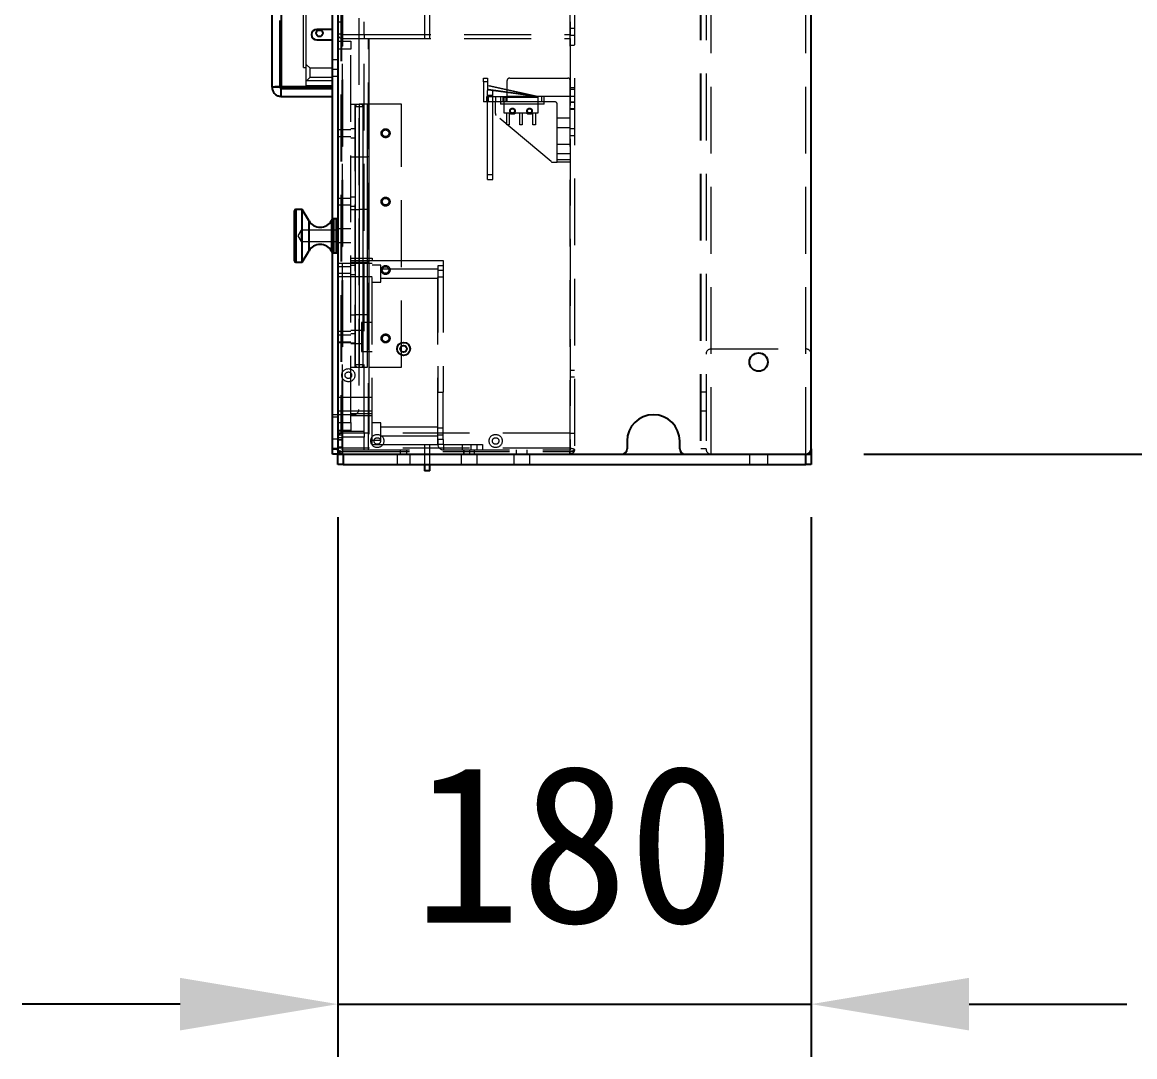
# Model space of a CAD drawing. Header units: millimetres. Extents: x 108 to 5832, y 144 to 4056.
# Drawn here: x 3736.8 to 4159.8, y 900.7 to 1294 of the extents above; entities that cross this region are included whole.
import ezdxf

# ---------------------------------------------------------------- set-up
doc = ezdxf.new("R2010")
doc.units = ezdxf.units.MM
doc.header["$LTSCALE"] = 20
doc.header["$PDSIZE"] = -1
doc.linetypes.add('HIDDEN', pattern=[1.905, 1.27, -0.635])
doc.dimstyles.new('ISO-25', dxfattribs={"dimtxt": 2.5, "dimasz": 2.5, "dimexe": 1.25, "dimexo": 0.625, "dimtad": 1, "dimtxsty": 'Standard', "dimcen": 2.5, "dimadec": 0, "dimazin": 0, "dimtfac": 1, "dimtmove": 0, "dimatfit": 3, "dimfxl": 0, "dimarcsym": 0})

# ---------------------------------------------------------------- blocks, each defined once
blk = doc.blocks.new('*D6')
at = {"color": 3, "lineweight": -2}
for p, q in [((3856.82, 1105.81), (3856.82, 900.68)), ((4036.82, 1105.81), (4036.82, 900.68)), ((3796.82, 920.68), (3736.82, 920.68)), ((3856.82, 920.68), (4036.82, 920.68)), ((4096.82, 920.68), (4156.82, 920.68))]:
    blk.add_line(p, q, dxfattribs=at)
at = {"color": 3}
for points in [[(3796.82, 930.68), (3796.82, 910.68), (3856.82, 920.68)], [(4096.82, 930.68), (4096.82, 910.68), (4036.82, 920.68)]]:
    blk.add_solid(points, dxfattribs=at)
at = {"layer": 'Defpoints', "color": 0}
for p in [(3856.82, 1125.81), (4036.82, 1125.81), (4036.82, 920.68)]:
    blk.add_point(p, dxfattribs=at)
at = {"color": 2, "insert": (3946.82, 981.16), "char_height": 60, "attachment_point": 5}
blk.add_mtext('180', dxfattribs=at)
blk = doc.blocks.new('*D7')
at = {"color": 3, "lineweight": -2}
for p, q in [((4056.82, 1769.81), (4349.98, 1769.81)), ((4329.98, 1189.81), (4329.98, 1709.81)), ((4056.82, 1129.81), (4349.98, 1129.81))]:
    blk.add_line(p, q, dxfattribs=at)
at = {"color": 3}
for points in [[(4319.98, 1709.81), (4339.98, 1709.81), (4329.98, 1769.81)], [(4319.98, 1189.81), (4339.98, 1189.81), (4329.98, 1129.81)]]:
    blk.add_solid(points, dxfattribs=at)
at = {"layer": 'Defpoints', "color": 0}
for p in [(4036.82, 1769.81), (4329.98, 1769.81), (4036.82, 1129.81)]:
    blk.add_point(p, dxfattribs=at)
at = {"color": 2, "insert": (4269.5, 1449.81), "char_height": 60, "attachment_point": 5, "rotation": 90}
blk.add_mtext('640', dxfattribs=at)

msp = doc.modelspace()

# ---------------------------------------------------------------- linework, layer by layer
at = {"color": 1, "linetype": 'HIDDEN', "lineweight": 18}
for p, q in [((3994.62, 1769.81), (3994.62, 1129.81)), ((3994.82, 1769.81), (3994.82, 1129.81)), ((3996.82, 1769.81), (3996.82, 1129.81)), ((3998.82, 1129.81), (3998.82, 1769.81)), ((4034.82, 1129.81), (4034.82, 1769.81)), ((3858.42, 1132.32), (3858.42, 1767.31)), ((3858.62, 1767.51), (3858.62, 1132.12)), ((3945.02, 1767.51), (3945.02, 1132.12)), ((3946.82, 1768.01), (3946.82, 1131.61)), ((3858.02, 1761.81), (3858.02, 1137.81)), ((3858.22, 1761.81), (3858.22, 1137.81)), ((3858.62, 1138.52), (3858.62, 1761.11)), ((3857.02, 1144.81), (3857.02, 1754.81)), ((3864.82, 1752.81), (3864.82, 1146.81)), ((3834.82, 1269.31), (3834.82, 1359.31)), ((3835.32, 1359.11), (3835.32, 1269.52)), ((3844.82, 1271.81), (3844.82, 1357.81)), ((3843.82, 1276.81), (3843.82, 1336.81)), ((3889.82, 1297.81), (3889.82, 1287.81)), ((3891.82, 1287.81), (3891.82, 1297.81)), ((3858.42, 1294.01), (3856.82, 1294.01)), ((3866.82, 1289.41), (3866.82, 1294.21)), ((3945.22, 1294.21), (3945.22, 1289.41)), ((3946.82, 1291.66), (3945.22, 1291.66)), ((3856.82, 1289.61), (3858.42, 1289.61)), ((3856.82, 1286.81), (3861.82, 1286.81)), ((3858.62, 1289.41), (3858.62, 1287.81)), ((3858.62, 1289.41), (3866.82, 1289.41)), ((3858.62, 1287.81), (3866.82, 1287.81)), ((3861.82, 1286.81), (3861.82, 1283.81)), ((3866.82, 1289.41), (3945.22, 1289.41)), ((3866.82, 1289.41), (3866.82, 1287.81)), ((3866.82, 1138.52), (3866.82, 1287.81)), ((3866.82, 1287.81), (3945.22, 1287.81)), ((3868.42, 1131.41), (3868.42, 1287.81)), ((3868.62, 1287.81), (3868.62, 1262.81)), ((3945.22, 1287.81), (3945.22, 1289.41)), ((3945.22, 1289.16), (3946.82, 1289.16)), ((3945.22, 1287.81), (3945.22, 1131.61)), ((3861.82, 1283.81), (3856.82, 1283.81)), ((3861.82, 1141.81), (3861.82, 1283.81)), ((3946.82, 1285.21), (3945.22, 1285.21)), ((3846.27, 1276.51), (3844.82, 1277.96)), ((3854.82, 1279.81), (3856.82, 1279.81)), ((3843.82, 1276.81), (3844.82, 1276.81)), ((3846.27, 1274.81), (3846.27, 1276.51)), ((3854.82, 1276.51), (3846.27, 1276.51)), ((3846.27, 1273.11), (3846.27, 1274.81)), ((3856.82, 1276.06), (3854.82, 1276.06)), ((3854.82, 1273.56), (3856.82, 1273.56)), ((3844.82, 1271.66), (3846.27, 1273.11)), ((3844.82, 1271.81), (3854.82, 1271.81)), ((3844.82, 1269.81), (3844.82, 1271.81)), ((3854.82, 1269.81), (3844.82, 1269.81)), ((3846.27, 1273.11), (3854.82, 1273.11)), ((3912.22, 1272.81), (3913.72, 1272.81)), ((3912.22, 1271.31), (3912.22, 1272.81)), ((3913.72, 1271.31), (3912.22, 1271.31)), ((3912.22, 1271.31), (3912.22, 1263.81)), ((3913.72, 1272.81), (3913.72, 1271.31)), ((3913.72, 1271.31), (3913.72, 1268.11)), ((3914.35, 1269.72), (3914.42, 1270.01)), ((3928.66, 1266.51), (3914.35, 1269.72)), ((3914.42, 1270.01), (3932.22, 1266.01)), ((3921.22, 1263.81), (3921.22, 1271.81)), ((3922.22, 1272.81), (3944.22, 1272.81)), ((3945.22, 1269.21), (3946.82, 1269.21)), ((3913.42, 1263.81), (3913.42, 1265.81)), ((3913.42, 1265.81), (3913.97, 1265.81)), ((3915.72, 1268.19), (3913.72, 1268.19)), ((3913.72, 1252.11), (3913.72, 1268.11)), ((3915.72, 1266.19), (3913.72, 1266.19)), ((3913.97, 1265.81), (3913.97, 1263.81)), ((3913.97, 1265.81), (3920.77, 1265.81)), ((3914.11, 1268.22), (3914.15, 1268.51)), ((3931.92, 1265.75), (3914.11, 1268.22)), ((3914.15, 1268.51), (3928.66, 1266.51)), ((3915.72, 1252.11), (3915.72, 1268.19)), ((3916.72, 1265.81), (3916.72, 1263.81)), ((3918.72, 1265.81), (3918.72, 1263.81)), ((3919.72, 1263.81), (3919.72, 1265.81)), ((3920.07, 1259.51), (3920.07, 1265.51)), ((3920.07, 1265.51), (3932.87, 1265.51)), ((3920.77, 1263.81), (3920.77, 1265.81)), ((3920.77, 1265.81), (3921.22, 1265.81)), ((3945.22, 1265.81), (3921.22, 1265.81)), ((3931.92, 1265.51), (3931.92, 1265.75)), ((3932.22, 1266.01), (3932.22, 1265.51)), ((3932.87, 1265.51), (3932.87, 1259.51)), ((3934.22, 1265.81), (3934.22, 1263.81)), ((3935.22, 1263.81), (3935.22, 1265.81)), ((3946.82, 1268.46), (3945.22, 1268.46)), ((3945.22, 1265.96), (3946.82, 1265.96)), ((3861.82, 1262.81), (3863.32, 1262.81)), ((3863.32, 1262.81), (3863.32, 1162.81)), ((3863.32, 1262.81), (3864.97, 1262.81)), ((3863.47, 1262.81), (3863.47, 1242.81)), ((3866.47, 1261.81), (3863.47, 1261.81)), ((3863.47, 1261.81), (3863.47, 1163.81)), ((3864.97, 1262.81), (3864.97, 1242.81)), ((3868.12, 1262.81), (3864.97, 1262.81)), ((3866.47, 1242.81), (3866.47, 1262.81)), ((3866.47, 1163.81), (3866.47, 1261.81)), ((3868.12, 1242.81), (3868.12, 1262.81)), ((3880.97, 1262.81), (3868.62, 1262.81)), ((3868.62, 1262.81), (3868.62, 1242.81)), ((3880.97, 1162.81), (3880.97, 1262.81)), ((3913.42, 1263.81), (3912.22, 1263.81)), ((3913.97, 1263.81), (3913.42, 1263.81)), ((3920.77, 1263.81), (3913.97, 1263.81)), ((3916.72, 1259.28), (3916.72, 1263.81)), ((3918.72, 1263.81), (3918.72, 1262.81)), ((3935.22, 1262.81), (3918.72, 1262.81)), ((3921.22, 1263.81), (3920.77, 1263.81)), ((3939.22, 1263.81), (3921.22, 1263.81)), ((3935.22, 1262.81), (3935.22, 1263.81)), ((3940.22, 1241.81), (3940.22, 1262.81)), ((3946.82, 1263.66), (3945.22, 1263.66)), ((3946.82, 1263.46), (3945.22, 1263.46)), ((3945.22, 1261.16), (3946.82, 1261.16)), ((3945.22, 1260.96), (3946.82, 1260.96)), ((3937.89, 1241.05), (3917.08, 1258.51)), ((3922.12, 1259.51), (3920.07, 1259.51)), ((3921.02, 1255.01), (3921.02, 1259.51)), ((3921.92, 1259.51), (3921.92, 1255.01)), ((3922.62, 1259.01), (3922.12, 1259.51)), ((3923.82, 1259.01), (3922.62, 1259.01)), ((3924.32, 1259.51), (3923.82, 1259.01)), ((3928.62, 1259.51), (3924.32, 1259.51)), ((3926.02, 1255.01), (3926.02, 1259.51)), ((3926.92, 1259.51), (3926.92, 1255.01)), ((3929.12, 1259.01), (3928.62, 1259.51)), ((3930.32, 1259.01), (3929.12, 1259.01)), ((3930.82, 1259.51), (3930.32, 1259.01)), ((3932.87, 1259.51), (3930.82, 1259.51)), ((3931.02, 1255.01), (3931.02, 1259.51)), ((3931.92, 1259.51), (3931.92, 1255.01)), ((3945.22, 1257.56), (3940.22, 1257.56)), ((3861.82, 1253.06), (3856.82, 1253.06)), ((3863.32, 1253.51), (3861.82, 1253.51)), ((3921.92, 1255.01), (3921.02, 1255.01)), ((3926.92, 1255.01), (3926.02, 1255.01)), ((3931.92, 1255.01), (3931.02, 1255.01)), ((3940.22, 1254.06), (3945.22, 1254.06)), ((3946.82, 1253.46), (3945.22, 1253.46)), ((3856.82, 1250.56), (3861.82, 1250.56)), ((3861.82, 1250.11), (3863.32, 1250.11)), ((3913.72, 1234.19), (3913.72, 1252.11)), ((3915.72, 1234.19), (3915.72, 1252.11)), ((3945.22, 1250.96), (3946.82, 1250.96)), ((3945.22, 1247.56), (3940.22, 1247.56)), ((3940.22, 1244.06), (3945.22, 1244.06)), ((3861.82, 1242.81), (3863.32, 1242.81)), ((3863.32, 1242.81), (3864.97, 1242.81)), ((3863.47, 1242.81), (3863.47, 1222.81)), ((3864.97, 1242.81), (3868.12, 1242.81)), ((3864.97, 1242.81), (3864.97, 1222.81)), ((3866.47, 1222.81), (3866.47, 1242.81)), ((3868.12, 1222.81), (3868.12, 1242.81)), ((3868.62, 1242.81), (3868.12, 1242.81)), ((3868.62, 1242.81), (3868.62, 1222.81)), ((3938.54, 1240.81), (3940.22, 1240.81)), ((3940.22, 1241.81), (3945.22, 1241.81)), ((3940.22, 1240.81), (3940.22, 1241.81)), ((3945.22, 1240.81), (3940.22, 1240.81)), ((3913.72, 1236.19), (3915.72, 1236.19)), ((3913.72, 1234.19), (3915.72, 1234.19)), ((3861.82, 1227.06), (3856.82, 1227.06)), ((3863.32, 1227.51), (3861.82, 1227.51)), ((3840.82, 1222.81), (3840.82, 1202.81)), ((3856.82, 1224.56), (3861.82, 1224.56)), ((3861.82, 1224.11), (3863.32, 1224.11)), ((3861.82, 1222.81), (3863.32, 1222.81)), ((3863.32, 1222.81), (3864.97, 1222.81)), ((3863.47, 1222.81), (3863.47, 1202.81)), ((3864.97, 1222.81), (3864.97, 1202.81)), ((3868.12, 1222.81), (3864.97, 1222.81)), ((3866.47, 1202.81), (3866.47, 1222.81)), ((3868.12, 1222.81), (3868.62, 1222.81)), ((3868.12, 1202.81), (3868.12, 1222.81)), ((3868.62, 1222.81), (3868.62, 1202.81)), ((3845.75, 1215.23), (3845.75, 1218.6)), ((3854.41, 1215.23), (3854.41, 1218.6)), ((3854.68, 1219.06), (3854.68, 1206.56)), ((3854.82, 1206.41), (3854.82, 1219.22)), ((3855.11, 1206.31), (3855.11, 1219.31)), ((3856.32, 1219.31), (3856.32, 1215.53)), ((3842.82, 1214.91), (3841.56, 1212.81)), ((3842.82, 1214.91), (3842.82, 1210.71)), ((3856.82, 1214.91), (3842.82, 1214.91)), ((3845.75, 1207.02), (3845.75, 1215.23)), ((3854.41, 1207.02), (3854.41, 1215.23)), ((3856.32, 1215.53), (3856.32, 1206.31)), ((3861.82, 1215.41), (3856.82, 1215.41)), ((3841.56, 1212.81), (3842.82, 1210.71)), ((3842.82, 1210.71), (3856.82, 1210.71)), ((3856.82, 1210.21), (3861.82, 1210.21)), ((3861.82, 1202.31), (3856.82, 1202.31)), ((3861.82, 1204.31), (3869.82, 1204.31)), ((3869.82, 1203.31), (3861.82, 1203.31)), ((3861.82, 1202.81), (3863.32, 1202.81)), ((3869.82, 1202.31), (3861.82, 1202.31)), ((3863.32, 1201.51), (3861.82, 1201.51)), ((3863.32, 1202.81), (3864.97, 1202.81)), ((3863.47, 1202.81), (3863.47, 1182.81)), ((3864.97, 1202.81), (3868.12, 1202.81)), ((3864.97, 1202.81), (3864.97, 1182.81)), ((3866.47, 1182.81), (3866.47, 1202.81)), ((3868.12, 1182.81), (3868.12, 1202.81)), ((3868.62, 1202.81), (3868.12, 1202.81)), ((3868.62, 1202.81), (3868.62, 1182.81)), ((3869.82, 1204.31), (3869.82, 1203.41)), ((3869.82, 1203.41), (3894.82, 1203.41)), ((3869.82, 1133.41), (3869.82, 1203.41)), ((3873.22, 1201.66), (3869.82, 1201.66)), ((3873.22, 1195.16), (3873.22, 1201.66)), ((3894.82, 1133.41), (3894.82, 1203.41)), ((3894.82, 1203.41), (3896.82, 1203.41)), ((3896.82, 1201.41), (3894.82, 1201.41)), ((3894.82, 1201.41), (3894.82, 1153.41)), ((3896.82, 1203.41), (3896.82, 1201.41)), ((3896.82, 1201.41), (3896.82, 1153.41)), ((3861.82, 1201.06), (3856.82, 1201.06)), ((3856.82, 1198.56), (3861.82, 1198.56)), ((3856.82, 1197.31), (3861.82, 1197.31)), ((3861.82, 1198.11), (3863.32, 1198.11)), ((3861.82, 1197.31), (3869.82, 1197.31)), ((3894.82, 1200.11), (3873.22, 1200.11)), ((3896.82, 1199.66), (3894.82, 1199.66)), ((3894.82, 1197.16), (3896.82, 1197.16)), ((3869.82, 1195.16), (3873.22, 1195.16)), ((3873.22, 1196.71), (3894.82, 1196.71)), ((3861.82, 1182.81), (3863.32, 1182.81)), ((3864.97, 1182.81), (3863.32, 1182.81)), ((3863.47, 1182.81), (3863.47, 1162.81)), ((3864.97, 1182.81), (3864.97, 1162.81)), ((3868.12, 1182.81), (3864.97, 1182.81)), ((3866.47, 1162.81), (3866.47, 1182.81)), ((3868.12, 1182.81), (3868.62, 1182.81)), ((3868.12, 1162.81), (3868.12, 1182.81)), ((3868.62, 1182.81), (3868.62, 1162.81)), ((3861.82, 1176.41), (3856.82, 1176.41)), ((3865.82, 1176.81), (3861.82, 1176.81)), ((3865.82, 1179.81), (3865.82, 1168.81)), ((3869.82, 1179.81), (3865.82, 1179.81)), ((3861.82, 1175.06), (3856.82, 1175.06)), ((3856.82, 1172.56), (3861.82, 1172.56)), ((3856.82, 1172.21), (3861.82, 1172.21)), ((3863.32, 1175.51), (3861.82, 1175.51)), ((3861.82, 1172.11), (3863.32, 1172.11)), ((3861.82, 1171.81), (3865.82, 1171.81)), ((3865.82, 1168.81), (3869.82, 1168.81)), ((3998.82, 1169.81), (4034.82, 1169.81)), ((3866.47, 1163.81), (3863.47, 1163.81)), ((3861.82, 1162.81), (3863.32, 1162.81)), ((3863.32, 1162.81), (3864.97, 1162.81)), ((3864.97, 1162.81), (3868.12, 1162.81)), ((3868.62, 1162.81), (3880.97, 1162.81)), ((3868.62, 1162.81), (3868.62, 1131.41)), ((3946.82, 1161.66), (3945.22, 1161.66)), ((3945.22, 1159.16), (3946.82, 1159.16)), ((3861.82, 1151.31), (3856.82, 1151.31)), ((3869.82, 1151.31), (3861.82, 1151.31)), ((3894.82, 1153.41), (3896.82, 1153.41)), ((3896.82, 1135.41), (3896.82, 1153.41)), ((3996.82, 1153.31), (3994.82, 1153.31)), ((3856.82, 1144.81), (3854.82, 1144.81)), ((3856.82, 1143.81), (3854.82, 1143.81)), ((3856.82, 1146.31), (3861.82, 1146.31)), ((3856.82, 1144.81), (3857.02, 1144.81)), ((3862.82, 1144.81), (3857.02, 1144.81)), ((3861.82, 1146.31), (3869.82, 1146.31)), ((3861.82, 1145.31), (3869.82, 1145.31)), ((3869.82, 1144.31), (3861.82, 1144.31)), ((3994.82, 1146.31), (3996.82, 1146.31)), ((3856.82, 1141.81), (3861.82, 1141.81)), ((3861.82, 1138.81), (3856.82, 1138.81)), ((3858.42, 1138.52), (3856.82, 1138.52)), ((3858.42, 1138.52), (3858.62, 1138.52)), ((3858.62, 1138.52), (3866.82, 1138.52)), ((3861.82, 1141.81), (3861.82, 1138.81)), ((3866.82, 1137.81), (3866.82, 1138.52)), ((3873.22, 1141.66), (3869.82, 1141.66)), ((3873.22, 1135.16), (3873.22, 1141.66)), ((3894.82, 1140.11), (3873.22, 1140.11)), ((3896.82, 1139.66), (3894.82, 1139.66)), ((3856.82, 1135.56), (3854.82, 1135.56)), ((3858.22, 1137.81), (3856.82, 1137.81)), ((3858.42, 1137.72), (3856.82, 1137.72)), ((3858.42, 1137.01), (3856.82, 1137.01)), ((3858.42, 1136.01), (3856.82, 1136.01)), ((3858.42, 1135.21), (3856.82, 1135.21)), ((3858.42, 1135.06), (3856.82, 1135.06)), ((3858.62, 1137.81), (3858.22, 1137.81)), ((3858.62, 1136.21), (3858.62, 1137.81)), ((3866.82, 1137.81), (3858.62, 1137.81)), ((3858.62, 1132.12), (3858.62, 1137.81)), ((3866.82, 1136.21), (3858.62, 1136.21)), ((3866.82, 1137.81), (3866.82, 1136.21)), ((3945.02, 1137.81), (3866.82, 1137.81)), ((3866.82, 1131.41), (3866.82, 1136.21)), ((3869.82, 1135.16), (3873.22, 1135.16)), ((3873.22, 1136.71), (3894.82, 1136.71)), ((3894.82, 1137.16), (3896.82, 1137.16)), ((3896.82, 1135.41), (3894.82, 1135.41)), ((3894.82, 1135.41), (3894.82, 1133.61)), ((3896.82, 1135.41), (3896.82, 1133.61)), ((3945.02, 1137.81), (3945.02, 1132.12)), ((3945.22, 1137.81), (3945.02, 1137.81)), ((3945.22, 1137.81), (3946.82, 1137.81)), ((3854.82, 1132.06), (3856.82, 1132.06)), ((3856.82, 1131.81), (3854.82, 1131.81)), ((3856.82, 1132.56), (3858.42, 1132.56)), ((3856.82, 1131.81), (3856.82, 1131.61)), ((3857.35, 1132.22), (3856.96, 1132.27)), ((3856.96, 1132.27), (3857.35, 1132.22)), ((3857.93, 1132.17), (3857.35, 1132.22)), ((3857.35, 1132.22), (3857.93, 1132.17)), ((3858.62, 1132.12), (3857.93, 1132.17)), ((3857.93, 1132.17), (3858.62, 1132.12)), ((3858.42, 1132.3), (3858.42, 1132.32)), ((3858.42, 1132.32), (3858.42, 1131.61)), ((3858.44, 1132.27), (3858.42, 1132.3)), ((3858.42, 1131.58), (3858.44, 1131.54)), ((3858.45, 1132.25), (3858.44, 1132.27)), ((3858.44, 1131.54), (3858.45, 1131.5)), ((3858.48, 1132.22), (3858.45, 1132.25)), ((3858.45, 1132.25), (3858.48, 1132.22)), ((3858.45, 1131.5), (3858.48, 1131.47)), ((3858.51, 1132.2), (3858.48, 1132.22)), ((3858.48, 1132.22), (3858.51, 1132.2)), ((3858.48, 1131.47), (3858.51, 1131.45)), ((3858.54, 1132.17), (3858.51, 1132.2)), ((3858.51, 1132.2), (3858.54, 1132.17)), ((3858.51, 1131.45), (3858.54, 1131.43)), ((3858.58, 1132.15), (3858.54, 1132.17)), ((3858.54, 1132.17), (3858.58, 1132.15)), ((3858.54, 1131.43), (3858.58, 1131.42)), ((3858.62, 1132.12), (3858.58, 1132.15)), ((3858.58, 1132.15), (3858.62, 1132.12)), ((3858.58, 1131.42), (3858.62, 1131.41)), ((3858.62, 1132.12), (3858.62, 1130.81)), ((3945.02, 1132.12), (3858.62, 1132.12)), ((3858.62, 1132.12), (3858.62, 1131.41)), ((3858.62, 1131.41), (3945.02, 1131.41)), ((3858.62, 1130.81), (3945.02, 1130.81)), ((3858.62, 1129.81), (3858.62, 1130.81)), ((3858.62, 1130.81), (3858.62, 1129.82)), ((3858.82, 1125.81), (3858.82, 1129.81)), ((3869.82, 1133.41), (3894.82, 1133.41)), ((3879.32, 1129.81), (3879.32, 1125.81)), ((3880.57, 1131.41), (3880.57, 1129.81)), ((3883.07, 1129.81), (3883.07, 1131.41)), ((3884.32, 1125.81), (3884.32, 1129.81)), ((3889.82, 1133.41), (3889.82, 1125.81)), ((3891.82, 1125.81), (3891.82, 1133.41)), ((3894.82, 1133.61), (3896.82, 1133.61)), ((3897.02, 1133.41), (3897.02, 1131.41)), ((3897.02, 1133.41), (3909.82, 1133.41)), ((3903.82, 1125.81), (3903.82, 1129.81)), ((3904.07, 1133.41), (3904.07, 1131.41)), ((3904.57, 1131.41), (3904.57, 1129.81)), ((3904.82, 1129.81), (3904.82, 1131.41)), ((3907.07, 1129.81), (3907.07, 1131.41)), ((3907.57, 1131.41), (3907.57, 1133.41)), ((3908.82, 1129.81), (3908.82, 1131.41)), ((3909.82, 1131.41), (3909.82, 1133.41)), ((3909.82, 1133.41), (3911.82, 1133.41)), ((3909.82, 1125.81), (3909.82, 1129.81)), ((3911.82, 1133.41), (3911.82, 1131.41)), ((3923.82, 1125.81), (3923.82, 1129.81)), ((3924.82, 1129.81), (3924.82, 1131.41)), ((3928.82, 1129.81), (3928.82, 1131.41)), ((3929.82, 1125.81), (3929.82, 1129.81)), ((3945.71, 1131.99), (3945.02, 1132.12)), ((3945.02, 1132.12), (3945.02, 1130.81)), ((3945.06, 1132.06), (3945.02, 1132.12)), ((3945.02, 1132.12), (3945.02, 1131.41)), ((3945.02, 1132.12), (3945.71, 1131.99)), ((3945.22, 1131.41), (3945.02, 1131.41)), ((3945.02, 1130.81), (3945.02, 1129.81)), ((3945.02, 1129.81), (3945.02, 1130.81)), ((3945.09, 1132), (3945.06, 1132.06)), ((3945.1, 1131.99), (3945.09, 1132)), ((3945.13, 1131.93), (3945.16, 1131.88)), ((3945.13, 1131.45), (3945.16, 1131.47)), ((3945.21, 1131.74), (3945.22, 1131.68)), ((3945.21, 1131.54), (3945.22, 1131.58)), ((3945.22, 1131.58), (3945.22, 1131.61)), ((3945.22, 1131.61), (3945.22, 1131.41)), ((3946.29, 1131.87), (3945.71, 1131.99)), ((3945.71, 1131.99), (3946.29, 1131.87)), ((3945.71, 1129.95), (3946.29, 1130.34)), ((3946.68, 1131.74), (3946.29, 1131.87)), ((3946.29, 1131.87), (3946.68, 1131.74)), ((3946.29, 1130.34), (3946.68, 1130.93)), ((3946.82, 1131.61), (3946.68, 1131.74)), ((3946.68, 1130.93), (3946.82, 1131.61)), ((3996.82, 1131.81), (3994.82, 1131.81)), ((4013.32, 1129.81), (4013.32, 1125.81)), ((4020.32, 1125.81), (4020.32, 1129.81)), ((4034.82, 1129.81), (4034.82, 1125.81))]:
    msp.add_line(p, q, dxfattribs=at)
at = {"color": 7, "linetype": 'Continuous', "lineweight": 25}
for p, q in [((3856.82, 1767.81), (3856.82, 1131.81)), ((4036.82, 1131.81), (4036.82, 1767.81)), ((3854.82, 1219.22), (3854.82, 1364.41)), ((3831.82, 1269.31), (3831.82, 1359.31)), ((3835.32, 1359.11), (3835.32, 1269.52)), ((3854.82, 1291.31), (3848.82, 1291.31)), ((3848.82, 1287.31), (3854.82, 1287.31)), ((3834.82, 1269.31), (3831.82, 1269.31)), ((3854.82, 1269.52), (3835.32, 1269.52)), ((3835.32, 1265.81), (3835.32, 1268.81)), ((3835.32, 1268.81), (3854.82, 1268.81)), ((3835.32, 1265.81), (3854.82, 1265.81)), ((3843.32, 1222.81), (3840.82, 1222.81)), ((3845.75, 1218.6), (3843.32, 1222.81)), ((3843.32, 1202.81), (3843.32, 1222.81)), ((3840.32, 1208.85), (3840.32, 1222.31)), ((3854.68, 1219.06), (3854.41, 1218.6)), ((3856.32, 1219.31), (3855.11, 1219.31)), ((3840.32, 1203.31), (3840.32, 1208.85)), ((3843.32, 1202.81), (3845.75, 1207.02)), ((3854.41, 1207.02), (3854.68, 1206.56)), ((3854.82, 1131.81), (3854.82, 1206.41)), ((3855.11, 1206.31), (3856.32, 1206.31)), ((3840.82, 1202.81), (3843.32, 1202.81)), ((3966.82, 1134.81), (3966.82, 1131.81)), ((3986.82, 1131.81), (3986.82, 1134.81)), ((3854.82, 1131.81), (3856.82, 1131.81)), ((3854.82, 1129.81), (3854.82, 1131.81)), ((3856.82, 1129.81), (3854.82, 1129.81)), ((3856.82, 1131.61), (3856.82, 1129.81)), ((3856.82, 1125.81), (3856.82, 1129.81)), ((3856.82, 1129.81), (3858.82, 1129.81)), ((3858.82, 1129.81), (3858.82, 1125.81)), ((3858.82, 1129.81), (3964.82, 1129.81)), ((3964.82, 1129.81), (3988.82, 1129.81)), ((3988.82, 1129.81), (4034.82, 1129.81)), ((4034.82, 1125.81), (4034.82, 1129.81)), ((4034.82, 1129.81), (4036.82, 1129.81)), ((4036.82, 1131.81), (4036.82, 1129.81)), ((4036.82, 1129.81), (4036.82, 1125.81)), ((3858.82, 1125.81), (3856.82, 1125.81)), ((3858.82, 1125.81), (4034.82, 1125.81)), ((3889.82, 1125.81), (3889.82, 1123.41)), ((3891.82, 1123.41), (3891.82, 1125.81)), ((4036.82, 1125.81), (4034.82, 1125.81)), ((3891.82, 1123.41), (3889.82, 1123.41))]:
    msp.add_line(p, q, dxfattribs=at)
at = {"color": 8, "linetype": 'Continuous', "lineweight": 25}
for p, q in [((3840.82, 1222.81), (3840.82, 1208.64)), ((3845.75, 1218.6), (3845.75, 1207.02)), ((3854.41, 1218.6), (3854.41, 1207.02)), ((3854.68, 1210.21), (3854.68, 1219.06)), ((3855.11, 1219.31), (3855.11, 1210.1)), ((3856.32, 1206.31), (3856.32, 1219.31)), ((3854.68, 1206.56), (3854.68, 1210.21)), ((3855.11, 1210.1), (3855.11, 1206.31)), ((3840.82, 1208.64), (3840.82, 1202.81)), ((3858.62, 1129.82), (3858.62, 1129.81))]:
    msp.add_line(p, q, dxfattribs=at)
at = {"color": 7, "linetype": 'Continuous', "lineweight": 25}
for centre, radius in [((3849.82, 1289.81), 1.25), ((3881.82, 1169.81), 2.5), ((3881.82, 1169.81), 1.25), ((4016.82, 1164.81), 3.5)]:
    msp.add_circle(centre, radius, dxfattribs=at)
at = {"color": 1, "linetype": 'HIDDEN', "lineweight": 18}
for centre, radius in [((3923.22, 1260.31), 1.05), ((3923.22, 1260.31), 0.8), ((3929.72, 1260.31), 1.05), ((3929.72, 1260.31), 0.8), ((3874.97, 1251.81), 1.7), ((3874.97, 1251.81), 1.25), ((3874.97, 1225.81), 1.7), ((3874.97, 1225.81), 1.25), ((3874.97, 1199.81), 1.7), ((3874.97, 1199.81), 1.25), ((3874.97, 1173.81), 1.7), ((3874.97, 1173.81), 1.25), ((3860.82, 1159.81), 2.5), ((3860.82, 1159.81), 1.25), ((3871.82, 1134.81), 2.5), ((3871.82, 1134.81), 1.25), ((3916.82, 1134.81), 2.5), ((3916.82, 1134.81), 1.25)]:
    msp.add_circle(centre, radius, dxfattribs=at)
at = {"color": 7, "linetype": 'Continuous', "lineweight": 25}
for centre, radius, start, end in [((3848.82, 1289.31), 2, 90, 270), ((3840.82, 1222.31), 0.5, 90, 180), ((3850.08, 1221.1), 5, 210, 330), ((3855.11, 1218.81), 0.5, 90, 150), ((3856.32, 1218.81), 0.5, 0, 90), ((3850.08, 1204.52), 5, 30, 150), ((3855.11, 1206.81), 0.5, 210, 270), ((3856.32, 1206.81), 0.5, 270, 0), ((3840.82, 1203.31), 0.5, 180, 270), ((3976.82, 1134.81), 10, 0, 180), ((3858.82, 1131.81), 2, 180, 270), ((3964.82, 1131.81), 2, 270, 0), ((3988.82, 1131.81), 2, 180, 270), ((4034.82, 1131.81), 2, 270, 0)]:
    msp.add_arc(centre, radius, start, end, dxfattribs=at)
at = {"color": 1, "linetype": 'HIDDEN', "lineweight": 18}
for centre, radius, start, end in [((3858.62, 1289.61), 1.8, 180, 270), ((3858.62, 1289.61), 0.2, 180, 270), ((3922.22, 1271.81), 1, 90, 180), ((3944.22, 1271.81), 1, 0, 90), ((3864.47, 1261.81), 1, 90, 180), ((3865.47, 1261.81), 1, 0, 90), ((3939.22, 1262.81), 1, 0, 90), ((3917.72, 1259.28), 1, 180, 230), ((3938.54, 1241.81), 1, 230, 270), ((3998.82, 1167.81), 2, 90, 180), ((4034.82, 1167.81), 2, 0, 90), ((3864.47, 1163.81), 1, 180, 270), ((3865.47, 1163.81), 1, 270, 0), ((3862.82, 1146.81), 2, 270, 0), ((3858.62, 1136.01), 1.8, 90, 180), ((3858.62, 1136.01), 0.2, 90, 180), ((3858.44, 1133.05), 2.24, 226.416, 274.4917), ((3897.02, 1133.61), 2.2, 180, 270), ((3897.02, 1133.61), 0.2, 180, 270), ((3998.82, 1131.81), 2, 180, 270)]:
    msp.add_arc(centre, radius, start, end, dxfattribs=at)
at = {"color": 7, "linetype": 'Continuous', "lineweight": 25}
for points, knots in [([(3835.32, 1269.52), (3834.86, 1269.5), (3833.94, 1269.47), (3832.79, 1269.42), (3831.98, 1269.37), (3831.87, 1269.33), (3831.82, 1269.31)], [0, 0, 0, 0, 0.250004, 0.500003, 0.750002, 1, 1, 1, 1]), ([(3831.82, 1269.31), (3831.87, 1268.86), (3831.98, 1267.94), (3832.79, 1266.78), (3833.94, 1265.97), (3834.86, 1265.87), (3835.32, 1265.81)], [0, 0, 0, 0, 0.249997, 0.500003, 0.75, 1, 1, 1, 1]), ([(3834.82, 1269.31), (3834.83, 1269.25), (3834.84, 1269.12), (3834.96, 1268.95), (3835.12, 1268.84), (3835.25, 1268.82), (3835.32, 1268.81)], [0, 0, 0, 0, 0.249993, 0.500007, 0.749972, 1, 1, 1, 1]), ([(3858.62, 1129.81), (3858.62, 1129.81), (3858.52, 1129.81), (3858.25, 1129.84), (3857.95, 1129.93), (3857.58, 1130.12), (3857.22, 1130.43), (3856.99, 1130.82), (3856.89, 1131.12), (3856.85, 1131.27), (3856.83, 1131.41), (3856.82, 1131.49), (3856.82, 1131.54), (3856.82, 1131.57), (3856.82, 1131.59), (3856.82, 1131.59), (3856.82, 1131.59), (3856.82, 1131.59), (3856.82, 1131.6), (3856.82, 1131.6), (3856.82, 1131.61), (3856.82, 1131.61), (3856.82, 1131.61)], [0, 0, 0, 0, 0.0000202, 0.1058826, 0.2711652, 0.3160902, 0.5341702, 0.7609037, 0.7986006, 0.8846456, 0.9273545, 0.9578431, 0.9753207, 0.9854987, 0.9914624, 0.9916798, 0.9918253, 0.9923169, 0.9943416, 0.99669, 0.9971247, 1, 1, 1, 1])]:
    msp.add_open_spline(points, degree=3, knots=knots, dxfattribs=at)
at = {"color": 8, "linetype": 'Continuous', "lineweight": 25}
msp.add_open_spline([(3856.82, 1131.61), (3856.82, 1131.61), (3856.82, 1131.61), (3856.82, 1131.61), (3856.82, 1131.61), (3856.82, 1131.61), (3856.82, 1131.55), (3856.86, 1131.49), (3856.9, 1131.43)], degree=3, knots=[0, 0, 0, 0, 0.0181578, 0.0209275, 0.0352889, 0.0480095, 0.0512935, 1, 1, 1, 1], dxfattribs=at)
at = {"color": 1, "linetype": 'HIDDEN', "lineweight": 18}
for points, knots in [([(3858.62, 1130.81), (3858.62, 1130.81), (3858.52, 1130.81), (3858.25, 1130.82), (3857.95, 1130.87), (3857.58, 1130.95), (3857.22, 1131.09), (3856.99, 1131.26), (3856.89, 1131.39), (3856.85, 1131.46), (3856.83, 1131.52), (3856.82, 1131.56), (3856.82, 1131.58), (3856.82, 1131.6), (3856.82, 1131.6), (3856.82, 1131.6), (3856.82, 1131.6), (3856.82, 1131.61), (3856.82, 1131.61), (3856.82, 1131.61), (3856.82, 1131.61), (3856.82, 1131.61), (3856.82, 1131.61)], [0, 0, 0, 0, 0.0000202, 0.1058777, 0.2711569, 0.3160767, 0.5341809, 0.7608717, 0.7986009, 0.884644, 0.9273337, 0.9578135, 0.9753151, 0.9854847, 0.9914321, 0.9916759, 0.9917846, 0.9922908, 0.9943237, 0.9966557, 0.9970983, 1, 1, 1, 1]), ([(3858.62, 1131.41), (3858.6, 1131.42), (3858.57, 1131.42), (3858.52, 1131.44), (3858.46, 1131.48), (3858.43, 1131.54), (3858.42, 1131.58), (3858.42, 1131.6), (3858.42, 1131.61), (3858.42, 1131.61), (3858.42, 1131.61), (3858.42, 1131.61), (3858.42, 1131.61), (3858.42, 1131.61)], [0, 0, 0, 0, 0.135869, 0.271238, 0.470124, 0.747827, 0.887053, 0.956469, 0.991032, 0.991189, 0.991893, 0.993023, 1, 1, 1, 1]), ([(3945.02, 1132.12), (3945.05, 1132.08), (3945.09, 1132.02), (3945.12, 1131.95), (3945.13, 1131.93)], [0, 0, 0, 0, 0.6664077, 1, 1, 1, 1]), ([(3945.02, 1130.81), (3945.02, 1130.81), (3945.12, 1130.81), (3945.39, 1130.82), (3945.69, 1130.87), (3946.06, 1130.95), (3946.42, 1131.09), (3946.65, 1131.26), (3946.75, 1131.39), (3946.79, 1131.46), (3946.81, 1131.52), (3946.82, 1131.56), (3946.82, 1131.58), (3946.82, 1131.6), (3946.82, 1131.6), (3946.82, 1131.6), (3946.82, 1131.6), (3946.82, 1131.61), (3946.82, 1131.61), (3946.82, 1131.61), (3946.82, 1131.61), (3946.82, 1131.61), (3946.82, 1131.61)], [0, 0, 0, 0, 0.00002, 0.105882, 0.271168, 0.316062, 0.5342, 0.7609, 0.798646, 0.884695, 0.92733, 0.957812, 0.975314, 0.985539, 0.99145, 0.991712, 0.991803, 0.992328, 0.99436, 0.996656, 0.997098, 1, 1, 1, 1]), ([(3946.82, 1131.61), (3946.82, 1131.61), (3946.82, 1131.61), (3946.82, 1131.6), (3946.82, 1131.6), (3946.82, 1131.59), (3946.81, 1131.37), (3946.74, 1130.97), (3946.41, 1130.42), (3946.06, 1130.12), (3945.69, 1129.93), (3945.39, 1129.84), (3945.12, 1129.81), (3945.02, 1129.81), (3945.02, 1129.81)], [0, 0, 0, 0, 0.002878, 0.003313, 0.005664, 0.00769, 0.008182, 0.247781, 0.465338, 0.683619, 0.728585, 0.89402, 0.99998, 1, 1, 1, 1]), ([(3945.22, 1131.61), (3945.22, 1131.61), (3945.22, 1131.6), (3945.22, 1131.58), (3945.21, 1131.53), (3945.18, 1131.48), (3945.12, 1131.44), (3945.07, 1131.42), (3945.04, 1131.42), (3945.02, 1131.41)], [0, 0, 0, 0, 0.006979, 0.130423, 0.252074, 0.52982, 0.728789, 0.86411, 1, 1, 1, 1]), ([(3946.82, 1131.61), (3946.82, 1131.61), (3946.82, 1131.61), (3946.82, 1131.61), (3946.82, 1131.61), (3946.82, 1131.61), (3946.82, 1131.51), (3946.74, 1131.32), (3946.41, 1131.08), (3946.06, 1130.95), (3945.69, 1130.87), (3945.39, 1130.82), (3945.12, 1130.81), (3945.02, 1130.81), (3945.02, 1130.81)], [0, 0, 0, 0, 0.002904, 0.003347, 0.005682, 0.007716, 0.008223, 0.2478, 0.465329, 0.683633, 0.728594, 0.894025, 0.99998, 1, 1, 1, 1]), ([(3945.19, 1131.8), (3945.18, 1131.83), (3945.15, 1131.89), (3945.12, 1131.95), (3945.1, 1131.99)], [0, 0, 0, 0, 0.333519, 1, 1, 1, 1]), ([(3945.16, 1131.47), (3945.16, 1131.47), (3945.18, 1131.49), (3945.2, 1131.51), (3945.21, 1131.54), (3945.21, 1131.54)], [0, 0, 0, 0, 0.061657, 0.969307, 1, 1, 1, 1]), ([(3945.22, 1131.61), (3945.22, 1131.66), (3945.21, 1131.72), (3945.19, 1131.78), (3945.19, 1131.8)], [0, 0, 0, 0, 0.666305, 1, 1, 1, 1])]:
    msp.add_open_spline(points, degree=3, knots=knots, dxfattribs=at)

# ---------------------------------------------------------------- dimensions: what is measured, and where the dimension line sits
dim = msp.add_linear_dim(base=(4329.98, 1769.81), p1=(4036.82, 1129.81), p2=(4036.82, 1769.81), angle=90, dimstyle='ISO-25', override={"dimtxt": 60, "dimasz": 60, "dimexe": 20, "dimexo": 20, "dimgap": 30.48, "dimdec": 0, "dimzin": 0, "dimclrd": 3, "dimclre": 3, "dimclrt": 2, "dimadec": 1, "dimtdec": 0, "dimtzin": 0})
dim.commit()
dim.dimension.update_dxf_attribs({"geometry": '*D7', "text_midpoint": (4269.5, 1449.81)})
dim = msp.add_linear_dim(base=(4036.82, 920.68), p1=(3856.82, 1125.81), p2=(4036.82, 1125.81), dimstyle='ISO-25', override={"dimtxt": 60, "dimasz": 60, "dimexe": 20, "dimexo": 20, "dimgap": 30.48, "dimdec": 0, "dimzin": 0, "dimclrd": 3, "dimclre": 3, "dimclrt": 2, "dimadec": 1, "dimtdec": 0, "dimtzin": 0})
dim.commit()
dim.dimension.update_dxf_attribs({"geometry": '*D6', "text_midpoint": (3946.82, 920.68), "dimtype": 160})

doc.saveas('drawing.dxf')
